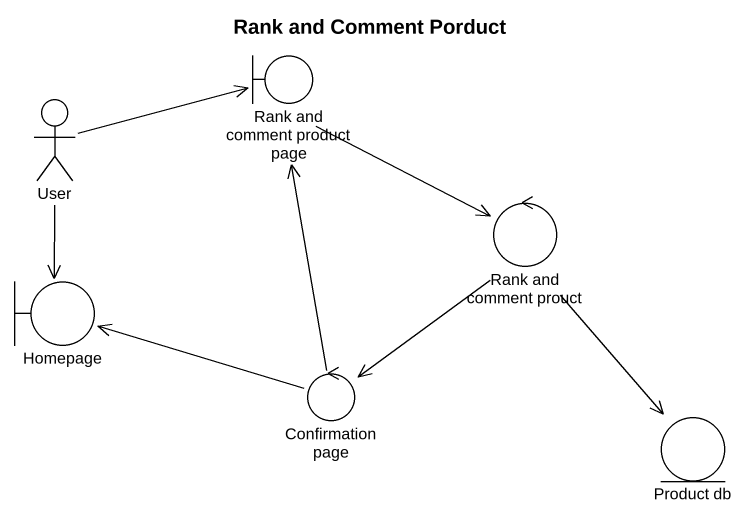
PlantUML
@startuml
title Rank and Comment Porduct
actor User
boundary "Rank and comment product page" as Rank_and_comment_product
control "Rank and comment prouct" as Rank_and_comment_prouct
boundary Homepage
control "Confirmation page" as Confirmation_page
entity "Product db" as Product_db
User -right-> Rank_and_comment_product
User --> Homepage
Rank_and_comment_product --> Rank_and_comment_prouct
Rank_and_comment_prouct --> Confirmation_page
Rank_and_comment_prouct --> Product_db
Confirmation_page -up-> Rank_and_comment_product
Confirmation_page -left-> Homepage
@enduml
